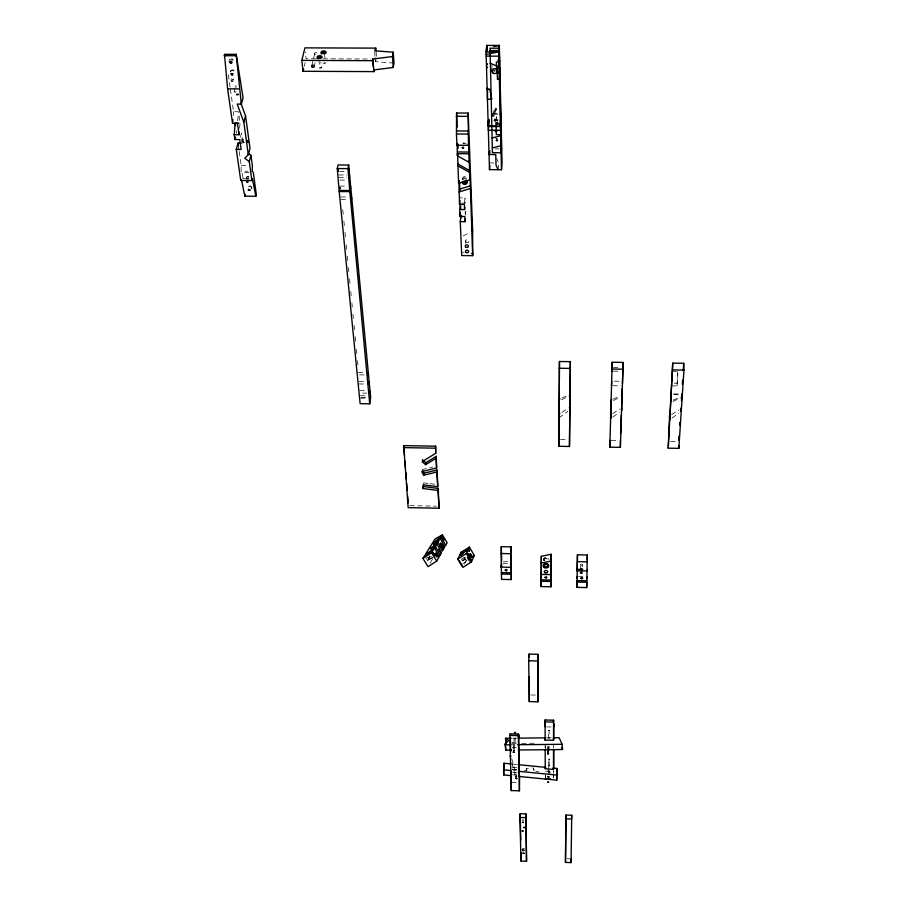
<?xml version="1.0" encoding="UTF-8"?>
<svg xmlns="http://www.w3.org/2000/svg" width="908" height="908" viewBox="0 0 908 908"><rect width="100%" height="100%" fill="white"/><g stroke="black" fill="none" stroke-linecap="round" stroke-linejoin="round"><path stroke-width="0.68" stroke-dasharray="4.54 3.41" d="M553.505 777.952L553.505 774.592M553.551 773.253L553.551 770.699M553.517 748.237L553.517 745.4M239.224 151.511L241.222 165.551L241.097 171.226L248.066 171.283M580.405 569.384L580.927 563.845L582.63 564.163L582.652 566.933M495.995 138.493C500.683 139.196 494.61 145.042 495.984 138.357M497.505 140.842L496.619 140.014L495.768 140.695M553.539 777.793L553.664 773.968M241.868 141.92L241.766 139.991M545.436 775.012L545.345 777.566L545.277 773.775M548.114 771.346L549.136 758.872L549.011 775.602M548.194 738.59L549.068 730.021L549.261 738.613M543.552 559.748L543.574 559.124M671.614 385.855L677.062 385.945L677.709 371.451M677.062 385.945L677.958 371.542L672.476 371.463M513.542 747.817L513.599 746.887M513.429 749.429L514.189 738.147M514.507 749.52L515.267 738.227M491.761 69.269L492.034 65.353M582.709 564.538L581.506 565.207L580.518 564.436M496.336 120.367L496.642 116.735L496.744 120.707M237.68 120.809L238.35 113.046M239.61 128.278L240.053 123.125L238.463 111.752L233.572 111.718L230.257 88.405M233.231 115.6L233.572 111.718M498.061 169.694L498.662 162.975L496.631 158.457M496.631 140.763L496.846 138.425M465.498 243.378L465.781 240.745M234.956 92.321L234.366 91.787L234.979 86.271M464.476 203.063L465.044 197.91L460.231 197.865M465.123 213.925L465.395 211.348M462.592 178.433L462.49 179.387A2.452 2.066 7.4 0 1 466.371 178.184M230.938 80.869C231.801 83.797 234.797 78.814 232.448 78.19C229.917 79.439 231.268 80.279 232.596 81.289M433.002 557.773L428.349 559.895L428.769 558.522M429.223 557.319L431.391 556.32M321.455 67.884L319.752 67.986L321.455 67.76L320.899 62.289M549.59 730.418L548.534 730.384M549.624 759.236L548.58 759.224M462.785 143.021L464.351 142.908L463.103 143.702M314.225 66.613L315.099 62.845M311.75 65.875L314.724 53.322M231.597 78.644L232.198 79.609L233.208 79.189M304.259 66.261L305.167 62.493M251.629 188.716L251.811 188.024M240.438 137.063L241.471 133.294L242.652 141.716M230.746 71.062L230.587 71.584A2.145 1.805 24.1 0 1 234.343 71.437M425.307 556.615L427.884 560.758L429.484 555.798M427.884 560.758L430.755 553.142M428.848 558.545L429.189 557.376L428.383 559.827M495.189 112.331L496.528 108.926L493.895 115.645M492.817 114.045L495.019 108.472M494.009 113.182L495.768 108.699M393.993 63.106L375.424 61.71L376.23 59.917M234.377 91.697L236.035 91.935M464.487 564.016L466.599 560.247M494.735 119.016L496.324 118.925L497.777 122.909M496.392 119.652L494.769 119.64L496.063 123.352M430.142 563.13L432.934 558.409M243.106 142.091C243.594 138.073 241.392 144.474 245.512 142.125M235.127 85.942L236.318 85.954M236.443 87.089L235.274 87.055M495.166 108.234L496.29 108.188M496.381 109.164L495.291 109.232M242.901 143.078L243.026 139.196L242.697 141.875M515.324 772.367L514.405 772.651L515.392 772.424M559.09 417.896L567.704 411.358M612.821 417.09L619.381 412.187M672.011 418.055L678.696 413.14M561.95 412.368L568.624 407.874M612.673 413.639L619.494 409.145M671.659 414.593L678.651 410.087M432.617 557.183L426.771 560.599M462.501 560.803L464.862 559.373M462.796 563.562L465.645 561.836M461.945 560.02L462.399 560.633L464.294 559.578M463.239 235.921L469.947 232.323M561.643 399.747L568.828 396.104M613.502 400.553L619.574 397.522M673.032 401.484L680.421 397.84M465.1 559.566L462.433 560.667M461.514 559.033L465.566 557.16M562.007 398.01L568.726 395.014M613.116 399.123L619.937 396.115M673.259 400.11L680.205 397.091M462.626 179.409L467.586 177.877M421.959 469.618L432.776 466.973M526.697 770.835L526.231 768.486L531.827 767.907M503.1 561.927L510.058 561.314M502.975 563.811L509.933 563.198M493.782 120.412L497.856 120.231M494.1 121.082L494.86 121.059M512.589 738.193L516.822 738.147M546.457 737.841L552.2 737.784M511.908 742.438L516.096 742.392M511.806 743.459L516.028 743.425M521.657 743.368L534.313 743.243M510.375 744.81L516.243 744.753M512.033 747.693L516.209 747.647M315.961 58.77L306.087 58.725L305.36 51.938M323.01 58.793L370.986 58.997M492.374 113.352L497.834 113.375M495.098 114.17L497.822 114.192M494.304 119.833L498.367 119.867M241.449 139.185L243.026 139.196M463.534 143.589L466.088 143.612M495.269 148.889L498.969 148.912M490.127 162.907L493.782 162.941M241.222 165.551L246.794 165.597M339.479 171.419L346.141 171.464M249.132 172.429L242.186 172.384L243.162 179.239M338.741 174.949L346.72 175.006M338.763 177.65L346.743 177.718M242.618 178.694L249.587 178.751M339.876 180.068L347.821 180.136M339.83 186.072L347.764 186.14M340.897 196.957L348.797 197.025M340.92 199.635L348.82 199.703M461.661 203.12L465.259 203.154L465.044 197.91M613.399 367.626L620.221 367.729M613.377 371.179L620.209 371.27M358.127 372.416L365.039 372.518M359.489 374.868L365.027 374.947M614.432 381.178L621.231 381.281M674.258 383.187L676.971 383.233M359.012 381.519L365.901 381.621M612.855 385.741L620.959 385.866M359 383.936L367.263 384.061M673.6 393.913L680.364 394.027M673.611 394.39L680.376 394.492M359.909 390.644L366.764 390.746M362.632 393.096L366.753 393.153M360.408 395.706L367.241 395.809M361.123 397.386L367.944 397.488M360.385 398.101L367.229 398.203M560.52 439.506L567.069 439.62M611.197 440.369L619.086 440.505M670.694 441.379L677.289 441.492M409.803 505.654L436.487 506.176M578.555 576.501L582.732 576.591M530.84 694.96L535.765 695.097M546.593 726.865L552.212 727.013M545.56 771.187L553.732 771.425M511.567 782.492L517.015 782.651M566.989 858.73L569.781 858.82M512.362 764.071L516.538 764.491M512.532 767.328L518.048 767.873M512.214 769.167L517.594 769.7M524.313 770.37L526.992 770.631L526.231 768.486M535.89 771.505L538.694 771.789M548.069 772.719L550.816 772.98M512.407 769.678L517.923 770.222M512.668 772.447L518.162 772.992M512.532 774.796L516.663 775.205M423.616 482.829L428.837 483.499M430.142 483.669L435.363 484.339M462.774 252.242L464.113 252.435M463.772 557.671L466.689 560.474M461.956 559.464L462.569 560.611M427.475 557.251L428.758 559.305M464.249 557.421L466.088 560.565M533.461 768.44L534.256 770.699M511.737 758.645L516.346 775.795M511.783 762.879L515.006 774.887M533.223 767.771L533.688 770.143M228.305 74.683L230.053 87.032M236.262 130.718L236.625 133.26M238.418 145.893L239.02 150.104M318.912 59.746L319.741 67.941M324.462 53.345L325.019 58.85M342.77 209.703L343.326 215.344M343.882 220.996L344.427 226.637M344.983 232.278L345.528 237.93M346.22 244.978L346.64 249.212M347.333 256.272L347.741 260.505M348.434 267.565L348.842 271.798M349.535 278.847L350.091 284.499M350.772 291.547L351.192 295.781M351.884 302.841L352.293 307.074M352.985 314.123L353.405 318.356M354.086 325.416L354.506 329.649M355.198 336.709L355.743 342.35M356.435 349.41L356.855 353.643M357.536 360.692L357.956 364.925M374.686 52.165L375.004 56.262M375.106 57.624L375.424 61.71M376.105 52.21L376.423 56.296M465.588 211.348L465.747 215.241M545.436 745.774L545.447 748.601M545.14 745.479L545.152 748.203M523.224 851.25A1.737 1.022 3.3 0 1 522.1 850.603M524.37 849.377A1.737 1.022 3.3 0 0 522.111 849.854A1.737 1.022 3.3 0 0 524.393 850.546M522.089 849.218A1.737 1.022 3.3 0 1 524.404 848.651M246.726 179.296A2.032 1.646 19 0 1 249.768 177.469M247.453 179.285A2.032 1.646 19 0 1 246.885 176.833A2.032 1.646 19 0 1 249.745 176.799M232.777 60.166A2.168 1.816 24.7 0 0 229.066 60.155A2.156 1.816 24.7 0 1 233.208 60.166M230.677 71.573A2.145 1.805 24.1 0 1 234.775 71.426M462.796 179.375A2.44 2.066 7.4 0 1 464.283 176.64A2.44 2.066 7.4 0 1 467.416 178.274M315.53 54.718A1.283 1.101 21 0 1 314.815 53.107A1.283 1.101 21 0 1 316.597 52.789A1.283 1.101 21 0 1 316.949 54.457M543.835 560.679A2.679 1.873 2.6 0 1 545.265 558.114A2.679 1.873 2.6 0 1 548.818 559.464M544.516 560.656A2.679 1.873 2.6 0 1 545.311 557.489A2.679 1.873 2.6 0 1 548.909 559.6M544.936 560.69A1.759 1.226 2.6 0 1 545.311 558.817A1.759 1.226 2.6 0 1 547.876 559.51M247.578 178.399C249.201 180.851 249.473 176.515 247.6 178.274M522.509 820.049L523.655 820.14L522.531 819.981M523.167 850.251L524.279 850.342L523.167 850.251M548.353 765.047L549.408 765.138L548.375 764.99M325.427 63.015L323.725 63.151L325.427 63.015M251.686 188.41A2.02 1.634 18.6 0 0 247.85 187.298A2.02 1.634 18.6 0 1 250.37 185.992A2.02 1.634 18.6 0 1 251.629 188.478M465.781 241.369A1.68 1.544 49 0 0 468.437 242.391A1.68 1.544 49 0 0 467.802 239.621A1.68 1.544 49 0 0 465.781 241.369"/><path stroke-width="1.36" d="M545.163 749.577L545.254 768.667L553.505 769.485L553.517 749.645M553.517 740.122L553.585 720.214L545.106 719.987L545.118 740.213L553.517 740.122L553.596 737.773M553.732 768.599L553.744 750.235M553.744 738.942L553.755 723.404L553.619 727.047M609.881 440.346L609.824 447.167L620.38 447.349L623.138 362.417L612.196 362.258L612.003 371.156M519.297 770.359L519.353 776.488L556.706 780.176L556.944 768.474L552.756 768.066M556.944 768.474L556.706 780.176M558.942 446.282L559.453 361.498L570.36 361.656L569.464 446.464L558.942 446.282L559.283 414.15L559.952 413.707M620.38 447.349L620.402 440.528M559.283 414.15L559.09 417.896L559.453 361.498M486.892 64.309C487.04 62.05 486.813 66.477 486.983 64.309M609.824 447.167L612.196 362.258M565.48 862.43L565.945 815.078L571.711 815.248L571.087 862.6L565.48 862.43L565.945 815.078M569.464 446.464L570.36 361.656M340.023 187.536L339.887 188.728M486.858 67.147L486.949 66.772M486.949 67.43L486.938 67.839M576.932 587.374L577 582.051L586.795 582.255L586.693 587.578L576.932 587.374L577.113 580.541M587.033 569.566L587.011 570.996L577.159 570.791L577.272 561.643L587.181 561.848L586.818 580.825L577.045 580.609L577.454 554.811L587.317 555.015L587.226 559.884M577.375 560.747L577.454 554.811M586.693 587.578L586.829 580.745M586.874 578.578L586.909 576.682M587.181 561.848L587.317 555.015M577.159 570.791L577.193 569.35L582.811 569.475M577.113 578.362L577.17 576.478M571.711 815.248L571.609 819.016L565.843 818.834M571.087 862.6L571.189 858.866M468.029 555.356L471.263 560.554L468.097 555.219M553.585 720.214L553.517 722.098L545.027 721.871M553.505 769.485L553.551 768.145M620.641 433.706L621.31 414.615M621.549 407.794L621.571 410.552L622.218 388.556M623.138 362.417L622.457 383.596M518.865 749.985L518.718 734.47L518.604 737.58L518.332 734.073L509.853 733.834L511.238 790.573L519.433 790.811L519.592 775.863M545.254 768.667L545.311 767.328M511.238 790.573L511.363 774.853M541.157 572.971L541.089 574.401L550.895 574.616L551.156 554.255L541.327 556.32L541.168 586.579L550.906 586.795L551.179 575.91L551.099 577.794M550.895 574.616L550.952 573.186M550.906 586.795L551.156 554.255M545.118 740.213L545.209 737.864M548.931 746.864L548.114 754.06L547.853 746.841M537.933 701.816L537.865 654.316L529.024 654.1L528.694 660.774L529.273 701.589L537.933 701.816L537.865 654.316M541.168 586.579L541.327 556.32M611.504 385.73L611.708 381.144M443.206 539.636L443.047 538.898M526.526 861.204L525.936 813.886L520.193 813.716L520 817.472L520.931 861.022L526.526 861.204L525.936 813.886M493.782 46.524L499.343 45.445L502.067 162.997L501.488 169.728L489.48 169.626L486.064 51.892L486.756 45.4L499.343 45.445L498.81 56.171L486.189 56.114M521.022 852.714L520.931 861.022M529.273 701.589L529.341 676.63M520.261 821.933L520.329 820.48M681.114 407.942L680.569 411.472M681.465 400.814L681.715 394.038M486.472 50.757L486.756 45.4L486.915 51.018M519.353 776.488L519.41 775.477M519.433 790.811L518.332 734.073M547.569 753.708L548.648 753.742M438.258 556.411L436.169 553.063M487.199 88.076L487.142 89.12L489.764 89.132L491.807 99.176L487.437 99.154L487.596 88.564M510.966 763.934L503.997 763.242L503.599 769.825L503.758 774.955L511.102 775.67L511.159 774.66M503.758 774.955L503.997 763.242M511.329 750.053L505.79 750.11L505.495 745.979M436.044 553.233L438.144 556.513M505.79 750.11L505.2 743.902L508.65 740.474L505.529 738.261L511.181 738.204M669.571 415.932L668.22 448.177L678.821 448.359L683.974 370.078L683.724 363.279L672.737 363.132L669.775 419.689L669.571 415.932L670.263 415.489M668.22 448.177L672.737 363.132M511.011 567.33L511.091 565.9L511.295 579.588L501.545 579.372L501.295 565.684L501.193 567.114L511.011 567.33L511.113 546.888L501.273 546.695L501.193 567.114M511.295 579.588L511.113 546.888M678.696 440.153L678.968 436.056M679.683 425.126L679.854 422.39M682.351 384.254L682.623 380.066M683.27 370.271L683.724 363.279M500.569 113.466L500.524 114.975L500.558 113.421M499.945 71.505L499.355 79.325L497.436 79.314L497.164 68.111L499.094 68.111L499.684 60.303L497.766 60.291M501.239 127.37L500.66 134.656L496.313 134.622L496.04 123.999L500.41 124.033L501 116.757M241.505 180.022L244.831 196.162L255.852 196.264L252.367 178.774L251.891 180.59L240.745 180.499L236.284 149.389L241.131 149.423L239.735 139.571L234.877 139.537L234.185 134.702L235.183 123.091L238.838 123.113M234.185 134.702L239.054 134.736L239.281 132.159M239.054 134.736L237.453 123.397L232.55 123.363L232.891 119.481M501.159 123.636L500.558 130.287L488.334 130.207L488.992 123.556M472.569 557.126L470.469 553.801M501.068 119.879L500.467 126.53L488.232 126.45L488.89 119.799M499.343 45.445L498.708 51.949L501.488 169.728M489.299 151.84L489.049 154.519L495.745 154.564L496.018 165.177L498.061 169.694M489.48 169.626L489.866 165.597M470.389 553.914L472.489 557.274M494.678 71.108L494.758 70.381M461.094 217.875L460.98 215.196L460.254 221.643L461.729 255.545L472.671 255.659L472.637 230.87L468.176 113.08L456.588 113.012L456.452 133.987L456.94 145.246L468.449 145.325L468.641 143.623L469.107 162.373L457.394 155.79L457.144 143.543L456.94 145.246M486.552 50.473L486.824 47.874M439.086 508.23L438.201 488.436L423.117 486.495L422.878 488.504L437.985 490.445L439.086 508.23L408.157 507.629L403.719 445.624L435.613 446.169L435.704 453.296L422.129 461.695L425.625 464.703L436.01 458.302L436.226 456.293L425.852 462.694L425.625 464.703M460.254 221.643L465.055 221.7L465.327 219.112M457.394 155.79L457.598 154.088L458.597 183.303L469.765 179.863L470.072 177.105L472.671 255.659M423.389 484.827L437.758 486.677L437.077 470.004L423.911 473.216L423.673 475.224L436.85 472.012L437.077 470.004M437.985 490.445L438.201 488.436M469.107 162.373L469.288 160.659L469.765 179.863M465.055 221.7L464.839 216.501L460.027 216.456L459.732 209.544L464.555 209.589L464.839 207.013M423.673 475.224L421.732 471.615L436.612 467.983L436.226 456.293M435.704 453.296L435.613 446.169M464.555 209.589L464.34 204.345L459.505 204.3L459.936 200.441M468.449 145.325L468.176 113.08M459.732 209.544L460.311 204.391M460.027 216.456L460.469 212.586M459.505 204.3L458.915 180.556L458.597 183.303M463.829 181.135C462.91 183.087 466.996 182.508 465.316 180.942M499.865 67.998L499.218 73.264L496.665 73.253L496.392 61.982L498.946 61.994L499.604 56.761M422.878 488.504L423.446 484.055M369.704 403.81L370.668 397.534L348.672 165.052L337.992 164.961L337.265 168.536L339.206 191.543L360.124 403.663L369.704 403.81L349.818 191.633L347.968 168.616L348.672 165.052M374.051 71.618L373.563 69.973L393.232 67.464L393.993 63.106L393.243 52.199L374.584 50.803L375.799 48.124L304.918 47.863L301.842 60.382L303.034 71.289L374.051 71.618L372.7 59.043L392.472 56.546L393.243 52.199M303.034 71.289L303.647 68.781M369.499 390.803L369.465 393.175L369.556 390.837M255.852 196.264L256.306 194.448L253.298 172.463L252.242 171.317L252.367 165.642L250.948 155.347L248.27 153.259M244.831 196.162L245.308 194.346M251.891 180.59L249.28 161.669L250.948 155.347M249.28 161.669L244.774 158.174L248.315 154.723L250.006 148.413L245.557 115.94L240.858 103.024M349.364 175.04L349.376 177.741L349.41 175.062M348.774 168.774L348.797 171.487M236.284 149.389L238.021 143.089L241.642 143.112M248.315 154.723L243.821 122.194L245.557 115.94M234.877 139.537L235.569 137.029M243.821 122.194L237.204 104.08L241.324 104.102L243.083 97.882L236.205 54.332L224.469 54.287L227.613 88.848L232.55 123.363M241.324 104.102L236.205 54.332M370.01 398.181L369.965 395.865L369.931 398.226M430.755 553.142L431.618 550.475L425.557 554.152L435.114 538.887L442.378 534.948L447.179 542.689L445.601 545.458L443.354 546.82M367.797 372.564L367.774 374.981L367.854 372.609M236.523 94.182L238.055 94.194M238.134 94.761L236.648 94.818M231.858 61.313L230.303 61.301M471.49 561.836L474.305 555.48L469.425 547.104L461.196 552.189L457.734 559.158L462.887 567.455L471.49 561.836L466.349 553.539L469.425 547.104M368.648 381.678L368.625 384.084L368.693 381.689M348.854 171.464L348.831 168.797M247.895 140.49L247.918 142.125M247.998 142.113L247.975 140.524M496.086 122.83L497.743 122.841M497.743 123.465L496.143 123.488M495.155 130.831L496.824 130.831M496.835 131.422L495.178 131.41M431.618 550.475L430.755 551.894L424.66 555.582L422.901 558.397L428.054 566.683L436.703 561.065L439.177 556.729L434.557 547.853L431.039 549.976L432.004 548.409L435.5 546.298L437.032 543.767L441.424 552.779L440.096 555.117L437.769 556.525M444.284 547.762L440.789 543.2L440.108 544.357L443.626 548.931L442.4 551.065L438.031 542.121L440.346 538.296L444.67 547.104L442.729 548.636M422.901 558.397L431.561 552.79L434.557 547.853M440.346 538.296L435.08 541.792L442.378 534.948M434.671 548.114L433.57 545.867L434.591 544.198L438.031 542.121M471.263 560.872L469.958 561.78M463.489 553.369L461.003 554.867M460.889 554.788L463.421 553.278M491.864 70.132L493.01 70.075M493.101 71.085L491.966 71.142M492.522 114.953L493.646 114.907M493.714 115.906L492.647 115.952M437.247 541.27L433.343 543.642M433.411 543.495L437.395 541.066M430.176 548.341L432.832 546.809M432.741 546.957L430.154 548.466M320.263 58.532L319.661 57.817L318.924 58.566M611.311 414.536L610.63 414.979L610.63 418.736L611.073 400.019L611.754 399.724M457.734 559.158L466.349 553.539M473.284 556.116L474.305 555.48M433.57 545.867L437.032 543.767M459.925 554.754L468.142 549.794L469.232 551.565L469.663 550.657L468.573 548.886L460.39 553.823L461.48 555.594M522.179 830.763L523.087 830.82M523.031 831.263L522.157 831.195M523.7 827.233L524.608 827.279M524.563 827.733L523.712 827.687M513.497 750.394L514.269 750.417M442.446 549.59L443.626 548.931M514.234 750.916L513.508 750.871M471.956 231.234L472.637 230.87M515.699 776.635L516.47 776.658M516.448 777.146L515.71 777.1M559.328 399.214L559.998 398.918M510.739 756.398L510.012 756.205L510.761 755.808M621.299 395.513L621.991 395.218M670.49 401.313L671.182 401.007M459.289 189.216L470.401 185.811M458.971 191.974L470.106 188.569M492.045 138.005L500.683 135.746L500.819 134.259L500.921 145.711L492.318 147.947M541.009 563.142L550.872 561.076M486.132 54.378L498.708 51.949L486.064 51.892M462.615 565.741L462.047 565.264M500.217 120.866L500.978 120.832L500.58 120.106L500.501 126.223L488.288 125.849L488.356 120.662L488.742 121.286M434.966 544.323L433.298 544.414L436.249 544.267M518.23 738.136L545.038 737.864M553.505 737.773L559.146 737.716L562.075 744.299L562.54 749.565L518.241 749.985M505.132 744.855L510.693 744.798M517.639 744.73L562.075 744.299M489.821 50.519L498.844 50.553L499.06 66.874L489.991 63.22M224.026 55.706L235.774 55.751M301.842 60.382L373.199 60.688M227.613 88.848L239.224 88.905M456.191 116.281L467.802 116.349M456.815 130.945L468.358 131.024M456.452 133.987L468.017 134.066M457.507 151.965L468.959 152.056M457.303 153.679L468.778 153.758M337.265 168.536L347.968 168.616M339.422 190.442L350.023 190.532M339.206 191.543L349.818 191.633M559.18 368.251L570.133 368.41M612.14 369.023L623.126 369.193M672.93 369.919L683.974 370.078M403.458 447.621L435.386 448.177M500.796 553.505L510.682 553.71M501.488 572.585L511.261 572.8M501.398 574.015L511.17 574.231M541.202 579.826L550.963 580.042M541.134 581.268L550.895 581.472M528.694 660.774L537.559 660.99M509.763 735.412L518.241 735.639M545.311 778.837L550.77 778.996M520 817.472L525.755 817.643M517.935 764.627L545.799 767.374M503.599 769.825L510.966 770.552M556.717 775.069L519.251 771.369L519.024 748.986M470.764 556.922L469.935 555.537M471.513 253.525L472.864 253.718M436.249 542.927L434.819 543.79M458.029 164.087L469.663 170.613M457.836 165.801L469.481 172.327M443.149 539.613L442.752 538.433M232.3 74.002C228.941 73.752 233.878 76.964 232.3 74.002A2.145 1.805 24.1 0 0 232.879 74.15M436.317 556.116L435.624 554.856M442.866 537.139L444.387 539.658L442.764 537.196M422.368 459.686L425.852 462.694M339.808 188.739L339.649 187.434M338.105 171.374L338.23 168.933M461.695 564.833L460.208 562.495M442.786 538.194L443.581 540.192L442.673 539.068M467.302 557.535L469.084 560.565M442.979 538.762L442.003 537.593L442.571 539.204M431.561 552.79L436.703 561.065M461.196 552.189L461.809 553.233M422.617 470.821L423.911 473.216M435.5 546.298L440.096 555.117M441.311 536.719L445.601 545.458M459.834 561.768L459.437 560.747M561.564 747.375L562.54 749.565M505.2 743.902L505.37 745.093M235.183 123.091L235.547 125.633M238.021 143.089L238.418 145.893M505.529 738.261L506.142 744.117L505.518 738.567M403.719 445.624L404.48 455.385M404.923 460.969L405.467 467.949M405.785 472.137L406.33 479.118M406.659 483.294L407.204 490.275M407.635 495.859L408.18 502.839M372.7 59.043L373.347 67.237M375.799 48.124L376.003 50.848M392.472 56.546L393.232 67.464M440.108 544.357L440.266 546.877M436.01 458.302L436.612 467.983M436.85 472.012L437.758 486.677M440.789 543.2L441.027 546.979M456.588 113.012L457.201 127.154M457.927 144.122L458.109 148.367M459.561 182.315L459.925 190.793M460.515 204.493L460.696 208.636M545.106 719.987L545.186 726.82M678.741 445.624L678.821 448.359M501.273 546.695L501.67 560.656M488.879 119.368L488.958 122.478M489.764 150.558L489.843 153.304M501.579 563.936L501.647 566.501M510.398 738.34L510.512 750.065M510.682 749.1L510.761 751.881M511 771.834L511.102 775.67M520.193 813.716L520.749 840.104M529.024 654.1L529.069 656.915M250.12 189.761A2.02 1.634 18.6 0 1 248.486 189.261M232.051 62.777A2.168 1.816 24.7 0 1 229.304 61.88M231.654 62.38A2.156 1.816 24.7 0 1 229.463 61.358M231.336 73.593A2.145 1.805 24.1 0 1 231.018 73.298M232.845 73.616A2.145 1.805 24.1 0 1 232.448 73.548M466.371 180.159A2.452 2.066 7.4 0 1 465.906 183.45A2.452 2.066 7.4 0 1 462.32 181.963M465.441 180.363A2.452 2.066 7.4 0 1 466.996 182.883A2.452 2.066 7.4 0 1 464.26 184.313A2.452 2.066 7.4 0 1 462.183 182.077M465.656 181.77A2.452 2.066 7.4 0 1 464.544 181.816M321.353 54.037A2.429 1.237 -4.4 0 1 322.976 52.301A2.429 1.237 -4.4 0 1 326.006 53.118M317.221 58.611A2.44 1.249 -4.5 0 1 318.98 57.102A2.44 1.249 -4.5 0 1 321.897 57.681M435.08 553.823A2.009 0.67 65.5 0 1 436.476 554.538A2.009 0.67 65.5 0 1 436.918 557.103M469.391 554.572A2.02 0.704 65.3 0 1 470.855 555.287A2.02 0.704 65.3 0 1 471.263 557.852M350.25 187.388C350.556 191.599 350.704 183.654 350.25 187.388M351.26 198.273C351.555 202.416 351.736 194.687 351.26 198.273M462.24 147.743C463.886 150.217 464.249 145.541 462.251 147.675M505.245 570.145C507.243 572.925 507.924 567.738 505.245 570.145M229.769 62.323C231.994 65.104 231.234 59.667 229.781 62.243M246.658 181.884C248.781 184.006 248.066 179.943 246.67 181.827M248.338 190.169L249.927 190.464L248.349 190.113M516.028 778.633L517.061 778.474L516.039 778.587M545.004 577.397C546.945 580.178 547.728 574.98 545.004 577.397M513.236 752.255L514.314 752.335L513.247 752.221M514.575 732.506L515.642 732.62L514.586 732.45M580.904 578.18C582.902 580.916 583.662 575.763 580.904 578.18M469.64 556.434L467.677 553.312L469.64 556.479M522.395 822.342L523.541 822.444L522.406 822.319M547.706 782.151L548.761 782.231L547.706 782.129M523.019 853.259L524.143 853.35L523.019 853.259M580.405 569.305C582.357 572.188 583.231 566.819 580.405 569.305M580.371 572.664C582.448 575.468 583.004 570.281 580.382 572.596M547.899 776.862L548.965 776.919L547.899 776.862M501.42 148.935L501.091 152.771L492.442 152.703L490.059 48.192L499.071 48.226L501.42 148.935M435.023 555.673L433.048 552.563L434.977 555.764M324.474 53.424L322.76 53.527L324.428 53.549M466.599 549.624L462.263 552.348L466.587 549.646M440.947 552.949L438.927 549.34L440.925 552.938M492.976 73.003A2.781 2.463 6.7 0 0 497.425 71.516A2.781 2.463 6.7 0 0 493.646 68.792A2.781 2.463 6.7 0 0 492.976 73.003M465.815 247.135A1.6 1.305 6.6 0 0 468.392 246.409A1.6 1.305 6.6 0 0 466.235 244.91A1.6 1.305 6.6 0 0 465.815 247.135M466.042 252.458A1.589 1.294 6.6 0 0 468.596 251.732A1.589 1.294 6.6 0 0 466.451 250.245A1.589 1.294 6.6 0 0 466.042 252.458M312.023 66.897A1.294 1.112 20.5 0 0 314.179 66.727A1.294 1.112 20.5 0 0 312.749 65.115A1.294 1.112 20.5 0 0 312.023 66.897M322.192 53.288A2.429 1.237 -4.4 0 0 325.904 52.074A2.429 1.237 -4.4 0 0 322.351 51.12A2.429 1.237 -4.4 0 0 322.192 53.288M318.197 58.101A2.44 1.249 -4.5 0 0 321.92 56.875A2.44 1.249 -4.5 0 0 318.368 55.921A2.44 1.249 -4.5 0 0 318.197 58.101M545.004 572.698A1.759 1.214 2.6 0 0 547.728 571.836A1.759 1.214 2.6 0 0 545.209 570.599A1.759 1.214 2.6 0 0 545.004 572.698M544.539 566.955A2.69 1.873 2.6 0 0 548.67 565.559A2.69 1.873 2.6 0 0 544.755 563.72A2.69 1.873 2.6 0 0 544.539 566.955M544.505 567.636A2.69 1.873 2.6 0 0 548.648 566.24A2.69 1.873 2.6 0 0 544.721 564.401A2.69 1.873 2.6 0 0 544.505 567.636M545.004 566.41A1.759 1.226 2.6 0 0 547.74 565.536A1.759 1.226 2.6 0 0 545.209 564.299A1.759 1.226 2.6 0 0 545.004 566.41"/></g></svg>
